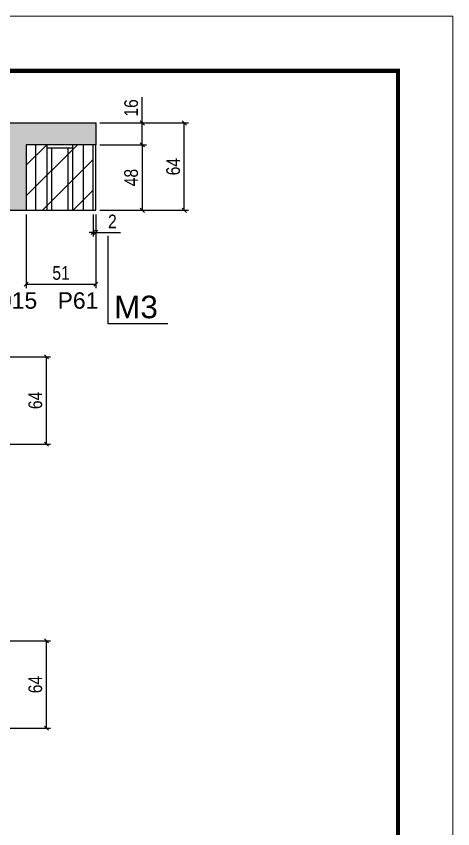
# Model space of a CAD drawing. Extents: x 3309 to 9563, y -2522 to 14608.
# Drawn here: x 6073 to 6393, y 7121 to 7716 of the extents above; entities that cross this region are included whole.
import ezdxf

# ---------------------------------------------------------------- set-up
doc = ezdxf.new("R2010")
doc.units = 0
doc.linetypes.add('DASHED', pattern=[0.75, 0.5, -0.25])
for name, color, linetype in [('5', 5, 'Continuous'), ('COTA', 241, 'Continuous'), ('NOMENCLATURA', 7, 'Continuous'), ('Painéis', 200, 'Continuous'), ('SARR_2.2x7', 40, 'Continuous'), ('SARR_3.5x7', 81, 'Continuous')]:
    doc.layers.add(name, color=color, linetype=linetype)
for name, color, linetype, lineweight in [('Folhas', 255, 'Continuous', 9), ('Hachura', 251, 'Continuous', 9), ('SARRAFO DE PRESSAO', 251, 'DASHED', 9)]:
    doc.layers.add(name, color=color, linetype=linetype, lineweight=lineweight)
doc.styles.add('COTA TECNICA', font='techl___.ttf', dxfattribs={"height": 10})
doc.styles.get("Standard").update_dxf_attribs({"font": 'arial.ttf'})
doc.dimstyles.new('PAINEL', dxfattribs={"dimtxt": 10, "dimasz": 3, "dimexe": 3, "dimexo": 3, "dimgap": 3, "dimtad": 1, "dimdec": 1, "dimzin": 12, "dimdsep": 46, "dimtxsty": 'COTA TECNICA', "dimblk1": 'OBLIQUE', "dimblk2": 'OBLIQUE', "dimsah": 1, "dimcen": 0.9, "dimclrd": 4, "dimclre": 4, "dimclrt": 240, "dimadec": 1, "dimazin": 3, "dimtfac": 1, "dimtdec": 1, "dimtmove": 0, "dimatfit": 3, "dimfxl": 1, "dimtolj": 1, "dimtzin": 12, "dimarcsym": 0})

# ---------------------------------------------------------------- blocks, each defined once
blk = doc.blocks.new('9999999999')
at = {"layer": 'Folhas'}
blk.add_lwpolyline([(98138.98, 34190.21), (99623.98, 34190.21), (99623.98, 35240.21), (98138.98, 35240.21)], close=True, dxfattribs=at)
at = {"layer": 'Folhas', "color": 30, "const_width": 3}
blk.add_lwpolyline([(98213.98, 34230.21), (99583.98, 34230.21), (99583.98, 35200.21), (98213.98, 35200.21)], close=True, dxfattribs=at)
blk = doc.blocks.new('_Oblique')
at = {"color": 0, "linetype": 'ByBlock', "lineweight": -2}
blk.add_line((-0.5, -0.5), (0.5, 0.5), dxfattribs=at)
blk = doc.blocks.new('*D881')
at = {"layer": 'COTA', "color": 4, "lineweight": -2, "transparency": 16777216}
for p, q in [((6080.6, 7571.22), (6080.6, 7517.15)), ((6131.6, 7571.22), (6131.6, 7517.15)), ((6080.6, 7520.15), (6131.6, 7520.15))]:
    blk.add_line(p, q, dxfattribs=at)
at = {"layer": 'Defpoints', "color": 0, "transparency": 16777216}
for p in [(6080.6, 7574.22), (6131.6, 7574.22), (6131.6, 7520.15)]:
    blk.add_point(p, dxfattribs=at)
at = {"layer": 'COTA', "color": 4, "lineweight": -2, "transparency": 16777216, "xscale": 3, "yscale": 3, "zscale": 3, "rotation": 180}
blk.add_blockref('_Oblique', (6080.6, 7520.15), dxfattribs=at)
at = {"layer": 'COTA', "color": 4, "lineweight": -2, "transparency": 16777216, "xscale": 3, "yscale": 3, "zscale": 3}
blk.add_blockref('_Oblique', (6131.6, 7520.15), dxfattribs=at)
at = {"layer": 'COTA', "color": 240, "transparency": 16777216, "insert": (6106.1, 7528.26), "char_height": 10, "attachment_point": 5, "style": 'COTA TECNICA'}
blk.add_mtext('\\A1;51', dxfattribs=at)
blk = doc.blocks.new('*D882')
at = {"layer": 'COTA', "color": 4, "lineweight": -2, "transparency": 16777216}
for p, q in [((6129.6, 7571.22), (6129.6, 7555.08)), ((6131.6, 7571.22), (6131.6, 7555.08)), ((6129.6, 7558.08), (6126.6, 7558.08)), ((6129.6, 7558.08), (6131.6, 7558.08)), ((6131.6, 7558.08), (6149.72, 7558.08))]:
    blk.add_line(p, q, dxfattribs=at)
at = {"layer": 'Defpoints', "color": 0, "transparency": 16777216}
for p in [(6129.6, 7574.22), (6131.6, 7574.22), (6131.6, 7558.08)]:
    blk.add_point(p, dxfattribs=at)
at = {"layer": 'COTA', "color": 4, "lineweight": -2, "transparency": 16777216, "xscale": 3, "yscale": 3, "zscale": 3}
blk.add_blockref('_Oblique', (6129.6, 7558.08), dxfattribs=at)
at = {"layer": 'COTA', "color": 4, "lineweight": -2, "transparency": 16777216, "xscale": 3, "yscale": 3, "zscale": 3, "rotation": 180}
blk.add_blockref('_Oblique', (6131.6, 7558.08), dxfattribs=at)
at = {"layer": 'COTA', "color": 240, "transparency": 16777216, "insert": (6143.66, 7566.08), "char_height": 10, "attachment_point": 5, "style": 'COTA TECNICA'}
blk.add_mtext('\\A1;2', dxfattribs=at)
blk = doc.blocks.new('*D883')
at = {"layer": 'COTA', "color": 4, "lineweight": -2, "transparency": 16777216}
for p, q in [((6134.6, 7622.22), (6168.58, 7622.22)), ((6165.58, 7622.22), (6165.58, 7574.22)), ((6134.6, 7574.22), (6168.58, 7574.22))]:
    blk.add_line(p, q, dxfattribs=at)
at = {"layer": 'Defpoints', "color": 0, "transparency": 16777216}
for p in [(6131.6, 7622.22), (6131.6, 7574.22), (6165.58, 7574.22)]:
    blk.add_point(p, dxfattribs=at)
at = {"layer": 'COTA', "color": 4, "lineweight": -2, "transparency": 16777216, "xscale": 3, "yscale": 3, "zscale": 3}
for p, rotation in [((6165.58, 7622.22), 90), ((6165.58, 7574.22), 270)]:
    blk.add_blockref('_Oblique', p, dxfattribs=dict(at, rotation=rotation))
at = {"layer": 'COTA', "color": 240, "transparency": 16777216, "insert": (6157.48, 7598.22), "char_height": 10, "attachment_point": 5, "rotation": 90, "style": 'COTA TECNICA'}
blk.add_mtext('\\A1;48', dxfattribs=at)
blk = doc.blocks.new('*D884')
at = {"layer": 'COTA', "color": 4, "lineweight": -2, "transparency": 16777216}
for p, q in [((6165.58, 7638.22), (6165.58, 7657.23)), ((6134.6, 7638.22), (6168.58, 7638.22)), ((6165.58, 7622.22), (6165.58, 7638.22)), ((6134.6, 7622.22), (6168.58, 7622.22))]:
    blk.add_line(p, q, dxfattribs=at)
at = {"layer": 'Defpoints', "color": 0, "transparency": 16777216}
for p in [(6131.6, 7638.22), (6165.58, 7638.22), (6131.6, 7622.22)]:
    blk.add_point(p, dxfattribs=at)
at = {"layer": 'COTA', "color": 4, "lineweight": -2, "transparency": 16777216, "xscale": 3, "yscale": 3, "zscale": 3}
for p, rotation in [((6165.58, 7638.22), 90), ((6165.58, 7622.22), 270)]:
    blk.add_blockref('_Oblique', p, dxfattribs=dict(at, rotation=rotation))
at = {"layer": 'COTA', "color": 240, "transparency": 16777216, "insert": (6157.47, 7649.22), "char_height": 10, "attachment_point": 5, "rotation": 90, "style": 'COTA TECNICA'}
blk.add_mtext('\\A1;16', dxfattribs=at)
blk = doc.blocks.new('*D885')
at = {"layer": 'COTA', "color": 4, "lineweight": -2, "transparency": 16777216}
for p, q in [((6134.6, 7638.22), (6199.36, 7638.22)), ((6196.36, 7574.22), (6196.36, 7638.22)), ((6134.6, 7574.22), (6199.36, 7574.22))]:
    blk.add_line(p, q, dxfattribs=at)
at = {"layer": 'Defpoints', "color": 0, "transparency": 16777216}
for p in [(6131.6, 7638.22), (6196.36, 7638.22), (6131.6, 7574.22)]:
    blk.add_point(p, dxfattribs=at)
at = {"layer": 'COTA', "color": 4, "lineweight": -2, "transparency": 16777216, "xscale": 3, "yscale": 3, "zscale": 3}
for p, rotation in [((6196.36, 7638.22), 90), ((6196.36, 7574.22), 270)]:
    blk.add_blockref('_Oblique', p, dxfattribs=dict(at, rotation=rotation))
at = {"layer": 'COTA', "color": 240, "transparency": 16777216, "insert": (6188.25, 7606.22), "char_height": 10, "attachment_point": 5, "rotation": 90, "style": 'COTA TECNICA'}
blk.add_mtext('\\A1;64', dxfattribs=at)
blk = doc.blocks.new('*D865')
at = {"layer": 'COTA', "color": 4, "lineweight": -2, "transparency": 16777216}
for p, q in [((6035.6, 7466.92), (6098.42, 7466.92)), ((6095.42, 7402.92), (6095.42, 7466.92)), ((6035.6, 7402.92), (6098.42, 7402.92))]:
    blk.add_line(p, q, dxfattribs=at)
at = {"layer": 'Defpoints', "color": 0, "transparency": 16777216}
for p in [(6032.6, 7466.92), (6095.42, 7466.92), (6032.6, 7402.92)]:
    blk.add_point(p, dxfattribs=at)
at = {"layer": 'COTA', "color": 4, "lineweight": -2, "transparency": 16777216, "xscale": 3, "yscale": 3, "zscale": 3}
for p, rotation in [((6095.42, 7466.92), 90), ((6095.42, 7402.92), 270)]:
    blk.add_blockref('_Oblique', p, dxfattribs=dict(at, rotation=rotation))
at = {"layer": 'COTA', "color": 240, "transparency": 16777216, "insert": (6087.31, 7434.92), "char_height": 10, "attachment_point": 5, "rotation": 90, "style": 'COTA TECNICA'}
blk.add_mtext('\\A1;64', dxfattribs=at)
blk = doc.blocks.new('*D853')
at = {"layer": 'COTA', "color": 4, "lineweight": -2, "transparency": 16777216}
for p, q in [((6035.6, 7258.74), (6098.42, 7258.74)), ((6095.42, 7194.74), (6095.42, 7258.74)), ((6035.6, 7194.74), (6098.42, 7194.74))]:
    blk.add_line(p, q, dxfattribs=at)
at = {"layer": 'Defpoints', "color": 0, "transparency": 16777216}
for p in [(6032.6, 7258.74), (6095.42, 7258.74), (6032.6, 7194.74)]:
    blk.add_point(p, dxfattribs=at)
at = {"layer": 'COTA', "color": 4, "lineweight": -2, "transparency": 16777216, "xscale": 3, "yscale": 3, "zscale": 3}
for p, rotation in [((6095.42, 7258.74), 90), ((6095.42, 7194.74), 270)]:
    blk.add_blockref('_Oblique', p, dxfattribs=dict(at, rotation=rotation))
at = {"layer": 'COTA', "color": 240, "transparency": 16777216, "insert": (6087.31, 7226.74), "char_height": 10, "attachment_point": 5, "rotation": 90, "style": 'COTA TECNICA'}
blk.add_mtext('\\A1;64', dxfattribs=at)

msp = doc.modelspace()

# ---------------------------------------------------------------- hatches: boundary and pattern name
at = {"layer": 'COTA'}
h = msp.add_hatch(dxfattribs=at)
h.set_pattern_fill('AR-CONC', color=256, scale=0.03)
h.set_pattern_definition([(50, (-3206, -1133.678), (5.46554, -0.4781726), [0.5715, -6.2865]), (355, (-3206, -1133.678), (-1.0573026, 5.7317054), [0.4572, -5.0292175]), (100.451445, (-3205.5445, -1133.718), (4.4082374, 5.2535326), [0.4857003, -5.3427073]), (46.1842, (-3206, -1132.154), (8.1323712, -1.26127), [0.85725, -9.42975]), (96.63556, (-3205.322, -1132.259), (7.122124, 7.4227837), [0.7285507, -8.014068]), (351.18415, (-3206, -1132.154), (7.122124, 7.422784), [0.685799, -7.543792]), (21, (-3205.238, -1132.535), (4.5484317, -3.067956), [0.5715, -6.2865]), (326, (-3205.238, -1132.535), (1.8540609, 5.525639), [0.4572, -5.0292]), (71.451445, (-3204.859, -1132.791), (6.4024926, 2.457683), [0.4857003, -5.3426981]), (37.5, (-3206, -1133.6782), (0.0926581, 2.53665117), [0, -4.96824, 0, -5.1054, 0, -5.04825]), (7.5, (-3206, -1133.6782), (2.0045899, 3.00541724), [0, -2.91084, 0, -4.85394, 0, -1.92405]), (327.5, (-3207.6993, -1133.6782), (4.06771786, -0.17186232), [0, -1.905, 0, -5.9436, 0, -7.8867]), (317.5, (-3208.4613, -1133.6782), (4.4438754, 0.7627947), [0, -2.4765, 0, -3.94716, 0, -5.6007])])
h.paths.add_polyline_path([(5876.6, 7574.22), (5906.6, 7574.22), (5906.6, 7624.22), (6050.6, 7624.22), (6050.6, 7574.22), (6080.6, 7574.22), (6080.6, 7622.22), (6131.6, 7622.22), (6131.6, 7638.22), (5383.6, 7638.22), (5383.6, 7624.22), (5479.6, 7624.22), (5479.6, 7574.22), (5509.6, 7574.22), (5509.6, 7622.22), (5876.6, 7622.22)])
at = {"layer": 'Hachura', "linetype": 'ByBlock'}
h = msp.add_hatch(dxfattribs=at)
h.set_pattern_fill('ANSI31', color=256, scale=5)
h.paths.add_polyline_path([(5477.6, 7574.22), (5477.6, 7624.22), (5383.6, 7624.22), (5383.6, 7574.22)])
h.paths.add_polyline_path([(5509.6, 7622.22), (5509.6, 7574.22), (5753.6, 7574.22), (5753.6, 7622.22)])
h.paths.add_polyline_path([(5753.6, 7622.22), (5753.6, 7574.22), (5874.6, 7574.22), (5874.6, 7622.22)])
h.paths.add_polyline_path([(5906.6, 7624.22), (5906.6, 7574.22), (6050.6, 7574.22), (6050.6, 7624.22)])
h.paths.add_polyline_path([(6129.6, 7622.22), (6080.6, 7622.22), (6080.6, 7574.22), (6129.6, 7574.22)])
h.paths.add_polyline_path([(6032.6, 7402.92), (6032.6, 7452.92), (5920.6, 7452.92), (5920.6, 7402.92)])
h.paths.add_polyline_path([(5890.6, 7402.92), (5890.6, 7450.92), (5646.6, 7450.92), (5646.6, 7402.92)])
h.paths.add_polyline_path([(5646.6, 7450.92), (5627.6, 7450.92), (5627.6, 7402.92), (5646.6, 7402.92)])
h.paths.add_polyline_path([(5627.6, 7402.92), (5627.6, 7450.92), (5383.6, 7450.92), (5383.6, 7402.92)])
h.paths.add_polyline_path([(5383.6, 7244.74), (5383.6, 7194.74), (5495.6, 7194.74), (5495.6, 7244.74)])
h.paths.add_polyline_path([(5525.6, 7244.74), (5525.6, 7194.74), (5769.6, 7194.74), (5769.6, 7244.74)])
h.paths.add_polyline_path([(5788.6, 7244.74), (5769.6, 7244.74), (5769.6, 7194.74), (5788.6, 7194.74)])
h.paths.add_polyline_path([(5788.6, 7244.74), (5788.6, 7194.74), (6032.6, 7194.74), (6032.6, 7244.74)])
h.paths.add_polyline_path([(5430.6, 7016.35), (5430.6, 7066.35), (5381.6, 7066.35), (5381.6, 7016.35)])
h.paths.add_polyline_path([(5460.6, 7066.35), (5460.6, 7016.35), (5604.6, 7016.35), (5604.6, 7066.35)])
h.paths.add_polyline_path([(5636.6, 7066.35), (5636.6, 7016.35), (5757.6, 7016.35), (5757.6, 7066.35)])
h.paths.add_polyline_path([(5757.6, 7066.35), (5757.6, 7016.35), (6001.6, 7016.35), (6001.6, 7066.35)])
h.paths.add_polyline_path([(6127.6, 7016.35), (6127.6, 7066.35), (6033.6, 7066.35), (6033.6, 7016.35)])

# ---------------------------------------------------------------- linework, layer by layer
at = {"layer": 'COTA'}
for p, q in [((5383.6, 7638.22), (6131.6, 7638.22)), ((6131.6, 7638.22), (6131.6, 7622.22)), ((6050.6, 7574.22), (6080.6, 7574.22))]:
    msp.add_line(p, q, dxfattribs=at)
at = {"layer": 'NOMENCLATURA', "linetype": 'Continuous'}
for p, q in [((6140.52, 7490.95), (6140.52, 7555.57)), ((6184.23, 7490.95), (6140.52, 7490.95))]:
    msp.add_line(p, q, dxfattribs=at)
at = {"layer": 'Painéis', "linetype": 'ByBlock'}
for p, q in [((6131.6, 7622.22), (6080.6, 7622.22)), ((6080.6, 7622.22), (6080.6, 7574.22)), ((6129.6, 7574.22), (6129.6, 7622.22)), ((6131.6, 7574.22), (6131.6, 7622.22)), ((6080.6, 7574.22), (6131.6, 7574.22))]:
    msp.add_line(p, q, dxfattribs=at)
at = {"layer": 'SARR_2.2x7', "linetype": 'Continuous'}
for p, q in [((6087.6, 7574.22), (6087.6, 7622.22)), ((6095.6, 7620.02), (6114.6, 7620.02)), ((6122.6, 7574.22), (6122.6, 7622.22))]:
    msp.add_line(p, q, dxfattribs=at)
at = {"layer": 'SARR_3.5x7'}
for p, q in [((6095.6, 7622.22), (6095.6, 7574.22)), ((6099.1, 7620.02), (6099.1, 7574.22)), ((6111.1, 7620.02), (6111.1, 7574.22)), ((6114.6, 7622.22), (6114.6, 7574.22))]:
    msp.add_line(p, q, dxfattribs=at)

# ---------------------------------------------------------------- block references
at = {"layer": 'SARRAFO DE PRESSAO', "color": 6, "linetype": 'ByBlock'}
msp.add_blockref('9999999999', (-93231.11, -27523.8), dxfattribs=at)

# ---------------------------------------------------------------- texts
at = {"layer": '5', "linetype": 'Continuous'}
for s, p in [('V1015', (6040.18, 7502.14)), ('P61', (6103.6, 7502.14))]:
    msp.add_text(s, height=12, rotation=0.00004, dxfattribs=at).set_placement(p)
at = {"layer": 'NOMENCLATURA', "linetype": 'Continuous'}
msp.add_text('M3', height=16.5, dxfattribs=at).set_placement((6144.97, 7495.15))

# ---------------------------------------------------------------- dimensions: what is measured, and where the dimension line sits
at = {"layer": 'COTA'}
for base, p1, p2, angle, picture, middle in [((6165.58, 7638.22), (6131.6, 7622.22), (6131.6, 7638.22), 90, '*D884', (6157.47, 7649.22)), ((6196.36, 7638.22), (6131.6, 7574.22), (6131.6, 7638.22), 90, '*D885', (6188.25, 7606.22)), ((6165.58, 7574.22), (6131.6, 7622.22), (6131.6, 7574.22), 90, '*D883', (6157.48, 7598.22)), ((6131.6, 7520.15), (6080.6, 7574.22), (6131.6, 7574.22), 180, '*D881', (6106.1, 7528.26)), ((6095.42, 7466.92), (6032.6, 7402.92), (6032.6, 7466.92), 90, '*D865', (6087.31, 7434.92)), ((6095.42, 7258.74), (6032.6, 7194.74), (6032.6, 7258.74), 90, '*D853', (6087.31, 7226.74))]:
    dim = msp.add_linear_dim(base=base, p1=p1, p2=p2, angle=angle, dimstyle='PAINEL', dxfattribs=at)
    dim.commit()
    dim.dimension.update_dxf_attribs({"geometry": picture, "text_midpoint": middle})
dim = msp.add_linear_dim(base=(6131.6, 7558.08), p1=(6129.6, 7574.22), p2=(6131.6, 7574.22), dimstyle='PAINEL', dxfattribs=at)
dim.commit()
dim.dimension.update_dxf_attribs({"geometry": '*D882', "text_midpoint": (6143.66, 7566.08)})

doc.saveas('drawing.dxf')
